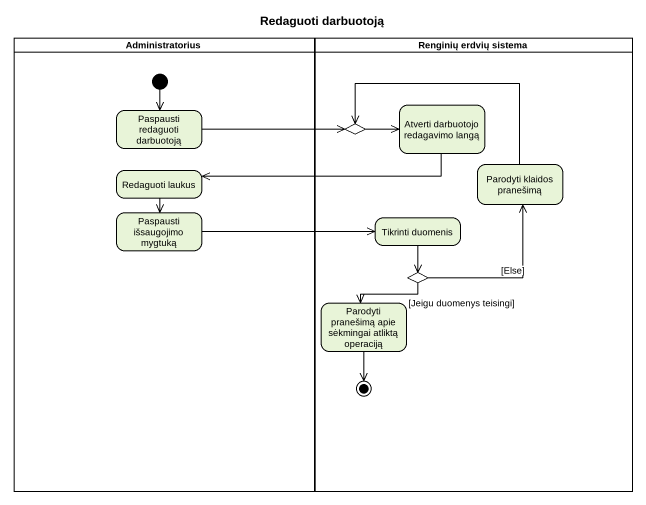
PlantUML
@startuml
title Redaguoti darbuotoją
hide empty description
state Administratorius <<partition>> {
  state "Paspausti redaguoti darbuotoją" as Paspausti_redaguoti
  state "Redaguoti laukus" as Redaguoti_laukus
  state "Paspausti išsaugojimo mygtuką" as Paspausti_išsaugojimo
  [*] --> Paspausti_redaguoti
}
state "Renginių erdvių sistema" as Renginių_erdvių_sistema <<partition>> {
  state choice1 <<choice>>
  state "Atverti darbuotojo redagavimo langą" as Atverti_darbuotojo
  state "Parodyti klaidos pranešimą" as Parodyti_klaidos_pranešimą
  state "Tikrinti duomenis" as Tikrinti_duomenis
  state choice2 <<choice>>
  state "Parodyti pranešimą apie sėkmingai atliktą operaciją" as Parodyti_pranešimą_apie
  Parodyti_pranešimą_apie --> [*]
}
Paspausti_redaguoti -right-> choice1
choice1 -right-> Atverti_darbuotojo
Atverti_darbuotojo -left-> Redaguoti_laukus
Redaguoti_laukus --> Paspausti_išsaugojimo
Parodyti_klaidos_pranešimą -left-> choice1
Paspausti_išsaugojimo -right-> Tikrinti_duomenis
Tikrinti_duomenis --> choice2
choice2 -up-> Parodyti_klaidos_pranešimą : [Else]
choice2 --> Parodyti_pranešimą_apie : [Jeigu duomenys teisingi]
@enduml
